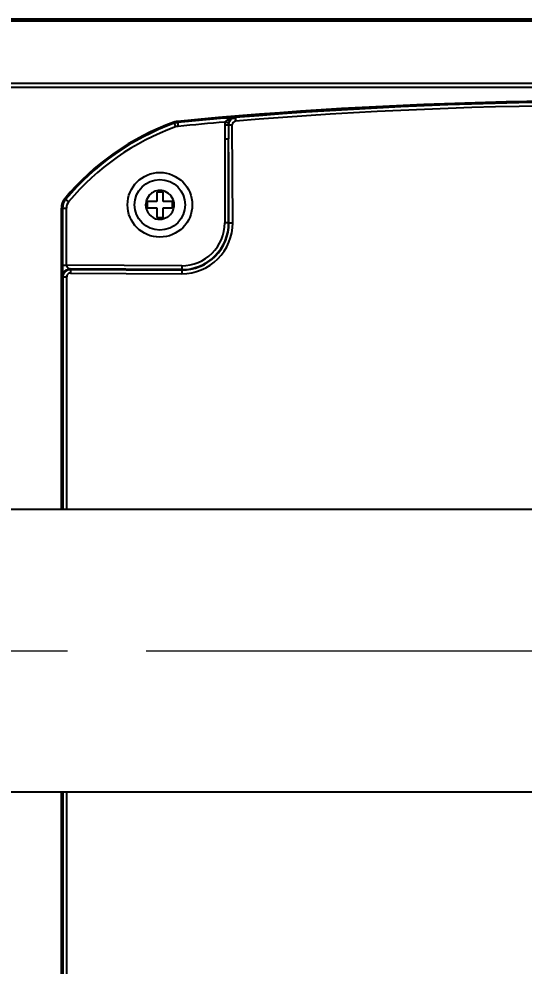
# Model space of a CAD drawing. Header units: millimetres. Extents: x 4086 to 8300, y 123 to 1549.
# Drawn here: x 6956.26 to 6976.64, y 656.67 to 694.89 of the extents above; entities that cross this region are included whole.
import ezdxf

# ---------------------------------------------------------------- set-up
doc = ezdxf.new("R2010")
doc.units = ezdxf.units.MM
doc.linetypes.add('CENTER2', pattern=[28.575, 19.05, -3.175, 3.175, -3.175])
doc.layers.add('中心线层', color=7, linetype='CENTER2', lineweight=0)
doc.layers.add('轮廓实线层', color=7, linetype='Continuous', lineweight=30)
doc.styles.add('思源黑', font='SourceHanSansCN-Normal.ttf')
doc.dimstyles.new('尺寸标注_3_10比例', dxfattribs={"dimtxt": 7, "dimasz": 6, "dimexe": 2, "dimexo": 1.5, "dimgap": 1, "dimtad": 1, "dimdec": 1, "dimlfac": 3.333333, "dimdsep": 46, "dimtxsty": '思源黑', "dimcen": 0.09, "dimadec": 0, "dimazin": 0, "dimtp": 0.01, "dimtm": 0.01, "dimtfac": 1, "dimtdec": 1, "dimtofl": 0, "dimtmove": 0, "dimatfit": 3, "dimfxl": 0, "dimtolj": 1, "dimarcsym": 0})

# ---------------------------------------------------------------- blocks, each defined once
blk = doc.blocks.new('*D2927')
at = {"layer": 'Defpoints', "color": 0}
for p in [(6815.248, 669.393), (6980.248, 669.393), (6980.248, 605.543)]:
    blk.add_point(p, dxfattribs=at)
at = {"layer": '轮廓实线层', "color": 0, "lineweight": -2}
for p, q in [((6815.248, 667.893), (6815.248, 603.543)), ((6980.248, 667.893), (6980.248, 603.543)), ((6821.248, 605.543), (6974.248, 605.543))]:
    blk.add_line(p, q, dxfattribs=at)
at = {"layer": '轮廓实线层', "color": 0}
for points in [[(6821.248, 606.543), (6821.248, 604.543), (6815.248, 605.543)], [(6974.248, 604.543), (6974.248, 606.543), (6980.248, 605.543)]]:
    blk.add_solid(points, dxfattribs=at)
at = {"layer": '轮廓实线层', "color": 0, "insert": (6897.748, 610.17), "char_height": 7, "attachment_point": 5, "style": '思源黑'}
blk.add_mtext('\\A1;\\A1;750', dxfattribs=at)

msp = doc.modelspace()

# ---------------------------------------------------------------- linework, layer by layer
for p, q in [((6837.12, 694.895), (7007.398, 694.895)), ((7007.398, 694.807), (6837.226, 694.807)), ((7007.398, 692.294), (6839.941, 692.294)), ((6840.046, 692.141), (7008.898, 692.141)), ((6962.514, 690.727), (6962.583, 690.536)), ((6962.659, 690.759), (6962.679, 690.557)), ((6964.728, 690.69), (6964.581, 690.73)), ((6964.99, 690.913), (6964.969, 690.919)), ((6964.565, 690.616), (6964.718, 690.615)), ((6964.884, 686.669), (6964.865, 690.623)), ((6964.563, 690.055), (6964.719, 690.055)), ((6964.563, 690.055), (6964.563, 686.661)), ((6964.719, 686.661), (6964.719, 690.055)), ((6962.075, 687.903), (6961.82, 687.903)), ((6961.82, 687.903), (6961.82, 687.521)), ((6962.075, 687.521), (6962.075, 687.903)), ((6958.111, 687.641), (6958.267, 687.511)), ((6961.82, 687.521), (6961.438, 687.521)), ((6961.438, 687.521), (6961.438, 687.266)), ((6962.458, 687.521), (6962.075, 687.521)), ((6962.458, 687.266), (6962.458, 687.521)), ((6957.973, 687.257), (6958.176, 687.257)), ((6957.973, 675.093), (6957.973, 687.257)), ((6958.02, 687.257), (6958.02, 684.96)), ((6958.176, 684.96), (6958.176, 687.257)), ((6961.438, 687.266), (6961.82, 687.266)), ((6961.82, 687.266), (6961.82, 686.883)), ((6962.075, 687.266), (6962.458, 687.266)), ((6962.075, 686.883), (6962.075, 687.266)), ((6961.82, 686.883), (6962.075, 686.883)), ((6964.735, 686.661), (6964.563, 686.661)), ((6958.02, 684.96), (6958.176, 684.96)), ((6962.829, 684.936), (6958.176, 684.96)), ((6958.322, 684.808), (6958.331, 684.804)), ((6962.828, 684.78), (6958.331, 684.804)), ((6958.34, 684.779), (6962.828, 684.756)), ((6958.34, 684.779), (6958.34, 684.636)), ((6958.34, 684.636), (6962.828, 684.613)), ((6962.829, 684.936), (6962.828, 684.78)), ((6962.828, 684.78), (6962.828, 684.756)), ((6962.828, 684.756), (6962.828, 684.613)), ((6958.028, 684.513), (6958.029, 684.505)), ((6958.029, 684.505), (6958.04, 684.479)), ((6958.199, 675.093), (6958.19, 684.486)), ((6990.747, 675.093), (6815.247, 675.093)), ((6990.747, 663.693), (6815.247, 663.693)), ((6957.973, 651.529), (6957.973, 663.693)), ((6958.19, 654.301), (6958.199, 663.693))]:
    msp.add_line(p, q)
for points in [[(6964.581, 690.73), (6964.573, 690.693), (6964.567, 690.654), (6964.565, 690.616)], [(6964.728, 690.69), (6964.74, 690.727), (6964.756, 690.762), (6964.776, 690.795)]]:
    msp.add_lwpolyline(points)
for radius in [1.305, 1.02]:
    msp.add_circle((6961.948, 687.393), radius)
for centre, radius, start, end in [((6980.248, 506.798), 184.746, 85.26292, 94.73728), ((6980.248, 506.883), 184.52, 85.26097, 94.73924), ((6965.961, 681.124), 10.203, 109.7452, 140.3036), ((6962.717, 690.162), 0.6, 95.5249, 109.7452), ((6962.717, 690.162), 0.553, 95.5249, 109.7452), ((6978.945, 522.31), 169.188, 94.73847, 95.52211), ((6978.945, 522.31), 169.032, 94.87473, 95.52211), ((6965.961, 681.124), 10.156, 109.7452, 140.3036), ((6965.961, 681.124), 10, 109.7452, 140.3036), ((6962.717, 690.162), 0.397, 95.5249, 109.7452), ((7045.371, 690.061), 80.807, 179.60646, 180.00429), ((6965.016, 690.614), 0.297, 165.0256, 179.7652), ((7132.426, 690.505), 167.707, 179.96242, 180.15374), ((6961.947, 687.394), 0.576, 115.1801, 129.0292), ((6961.946, 687.387), 0.583, 67.9439, 76.101), ((6961.946, 687.392), 0.578, 6.5115, 37.0938), ((6958.573, 687.257), 0.6, 140.3036, 180), ((6958.573, 687.257), 0.553, 140.3036, 180), ((6958.573, 687.257), 0.397, 140.3036, 180.0004), ((6961.931, 687.38), 0.556, 215.3856, 222.48), ((6962.838, 686.66), 2.047, 269.7074, 0.2538), ((6962.838, 686.653), 1.897, 269.6943, 0.2605), ((6962.838, 686.661), 1.881, 269.7031, 0), ((6962.838, 686.661), 1.725, 269.7031, 0), ((6981.873, 684.942), 23.853, 179.9562, 180.339), ((6970.094, 684.88), 12.074, 180.3759, 180.6609), ((6958.34, 684.486), 0.293, 89.8229, 130.1577), ((6958.195, 681.213), 3.273, 90.0999, 90.8279)]:
    msp.add_arc(centre, radius, start, end)
for points, knots in [([(6997.836, 690.759), (6994.96, 691.038), (6983.253, 691.864), (6971.465, 691.611), (6962.659, 690.759)], [0, 0, 0, 0, 0.246151, 1, 1, 1, 1]), ([(6964.581, 690.73), (6964.591, 690.746), (6964.614, 690.777), (6964.643, 690.802), (6964.659, 690.813)], [0, 0, 0, 0, 0.484057, 1, 1, 1, 1]), ([(6964.776, 690.795), (6964.764, 690.784), (6964.717, 690.788), (6964.681, 690.802), (6964.659, 690.813)], [0, 0, 0, 0, 0.39509, 1, 1, 1, 1]), ([(6964.858, 690.877), (6964.842, 690.867), (6964.812, 690.842), (6964.788, 690.812), (6964.776, 690.795)], [0, 0, 0, 0, 0.475434, 1, 1, 1, 1]), ([(6964.858, 690.877), (6964.848, 690.873), (6964.825, 690.869), (6964.803, 690.876), (6964.792, 690.881)], [0, 0, 0, 0, 0.451272, 1, 1, 1, 1]), ([(6964.969, 690.919), (6964.949, 690.917), (6964.91, 690.907), (6964.875, 690.888), (6964.858, 690.877)], [0, 0, 0, 0, 0.48718, 1, 1, 1, 1]), ([(6964.99, 690.913), (6964.991, 690.909), (6964.993, 690.862), (6964.999, 690.815), (6965.002, 690.772)], [0, 0, 0, 0, 0.083664, 1, 1, 1, 1]), ([(6964.718, 690.615), (6964.724, 690.617), (6964.774, 690.621), (6964.822, 690.623), (6964.865, 690.623)], [0, 0, 0, 0, 0.127153, 1, 1, 1, 1]), ([(6962.178, 686.87), (6962.193, 686.876), (6962.221, 686.888), (6962.249, 686.902), (6962.262, 686.91)], [0, 0, 0, 0, 0.502353, 1, 1, 1, 1]), ([(6962.262, 686.91), (6962.273, 686.916), (6962.293, 686.929), (6962.312, 686.944), (6962.322, 686.952)], [0, 0, 0, 0, 0.497102, 1, 1, 1, 1]), ([(6961.87, 686.809), (6961.883, 686.807), (6961.91, 686.807), (6961.935, 686.812), (6961.948, 686.816)], [0, 0, 0, 0, 0.501922, 1, 1, 1, 1]), ([(6961.948, 686.816), (6961.959, 686.812), (6961.984, 686.809), (6962.009, 686.812), (6962.022, 686.815)], [0, 0, 0, 0, 0.493059, 1, 1, 1, 1]), ([(6964.735, 686.661), (6964.739, 686.664), (6964.792, 686.664), (6964.84, 686.668), (6964.884, 686.669)], [0, 0, 0, 0, 0.098926, 1, 1, 1, 1]), ([(6958.021, 684.741), (6958.021, 684.717), (6958.022, 684.641), (6958.022, 684.565), (6958.028, 684.513)], [0, 0, 0, 0, 0.3128, 1, 1, 1, 1]), ([(6958.176, 684.96), (6958.176, 684.939), (6958.192, 684.899), (6958.22, 684.868), (6958.236, 684.856)], [0, 0, 0, 0, 0.511681, 1, 1, 1, 1]), ([(6958.236, 684.856), (6958.25, 684.844), (6958.279, 684.826), (6958.309, 684.813), (6958.322, 684.808)], [0, 0, 0, 0, 0.568805, 1, 1, 1, 1]), ([(6958.04, 684.479), (6958.046, 684.487), (6958.09, 684.477), (6958.122, 684.485), (6958.148, 684.485)], [0, 0, 0, 0, 0.285152, 1, 1, 1, 1]), ([(6958.21, 684.561), (6958.203, 684.55), (6958.193, 684.525), (6958.189, 684.499), (6958.19, 684.486)], [0, 0, 0, 0, 0.500018, 1, 1, 1, 1])]:
    msp.add_open_spline(points, degree=3, knots=knots)
for points in [[(6964.659, 690.813), (6964.7, 690.842), (6964.745, 690.864), (6964.792, 690.881)], [(6964.776, 690.795), (6964.819, 690.851), (6964.909, 690.914), (6964.971, 690.879)], [(6964.792, 690.881), (6964.849, 690.901), (6964.909, 690.913), (6964.969, 690.919)], [(6965.002, 690.772), (6964.935, 690.767), (6964.865, 690.691), (6964.865, 690.623)], [(6964.735, 686.661), (6964.73, 687.792), (6964.725, 688.924), (6964.719, 690.055)], [(6961.584, 687.841), (6961.434, 687.72), (6961.347, 687.49), (6961.378, 687.299)], [(6961.948, 687.97), (6961.864, 687.97), (6961.778, 687.951), (6961.702, 687.915)], [(6962.086, 687.953), (6962.041, 687.964), (6961.994, 687.97), (6961.948, 687.97)], [(6962.408, 687.741), (6962.346, 687.822), (6962.26, 687.889), (6962.165, 687.927)], [(6961.378, 687.299), (6961.393, 687.213), (6961.428, 687.128), (6961.478, 687.058)], [(6962.322, 686.952), (6962.46, 687.069), (6962.541, 687.278), (6962.521, 687.458)], [(6961.521, 687.004), (6961.611, 686.906), (6961.738, 686.824), (6961.87, 686.809)], [(6962.022, 686.815), (6962.076, 686.827), (6962.127, 686.85), (6962.178, 686.87)], [(6958.029, 684.505), (6958.03, 684.605), (6958.093, 684.715), (6958.181, 684.763)], [(6958.04, 684.479), (6958.04, 684.564), (6958.082, 684.654), (6958.146, 684.709)], [(6958.181, 684.763), (6958.226, 684.789), (6958.279, 684.804), (6958.331, 684.804)], [(6958.34, 684.636), (6958.29, 684.637), (6958.234, 684.605), (6958.21, 684.561)], [(6958.049, 675.093), (6958.048, 678.222), (6958.044, 681.35), (6958.04, 684.479)], [(6958.04, 654.307), (6958.044, 657.436), (6958.048, 660.564), (6958.049, 663.693)]]:
    msp.add_open_spline(points, degree=3)
at = {"layer": '中心线层'}
msp.add_line((6675.641, 669.393), (7054.158, 669.393), dxfattribs=at)

# ---------------------------------------------------------------- dimensions: what is measured, and where the dimension line sits
at = {"layer": '轮廓实线层'}
dim = msp.add_linear_dim(base=(6980.248, 605.543), p1=(6815.248, 669.393), p2=(6980.248, 669.393), text='\\A1;750', dimstyle='尺寸标注_3_10比例', override={"dimtxsty": '思源黑'}, dxfattribs=at)
dim.commit()
dim.dimension.update_dxf_attribs({"geometry": '*D2927', "text_midpoint": (6897.748, 605.543), "dimtype": 160})

doc.saveas('drawing.dxf')
